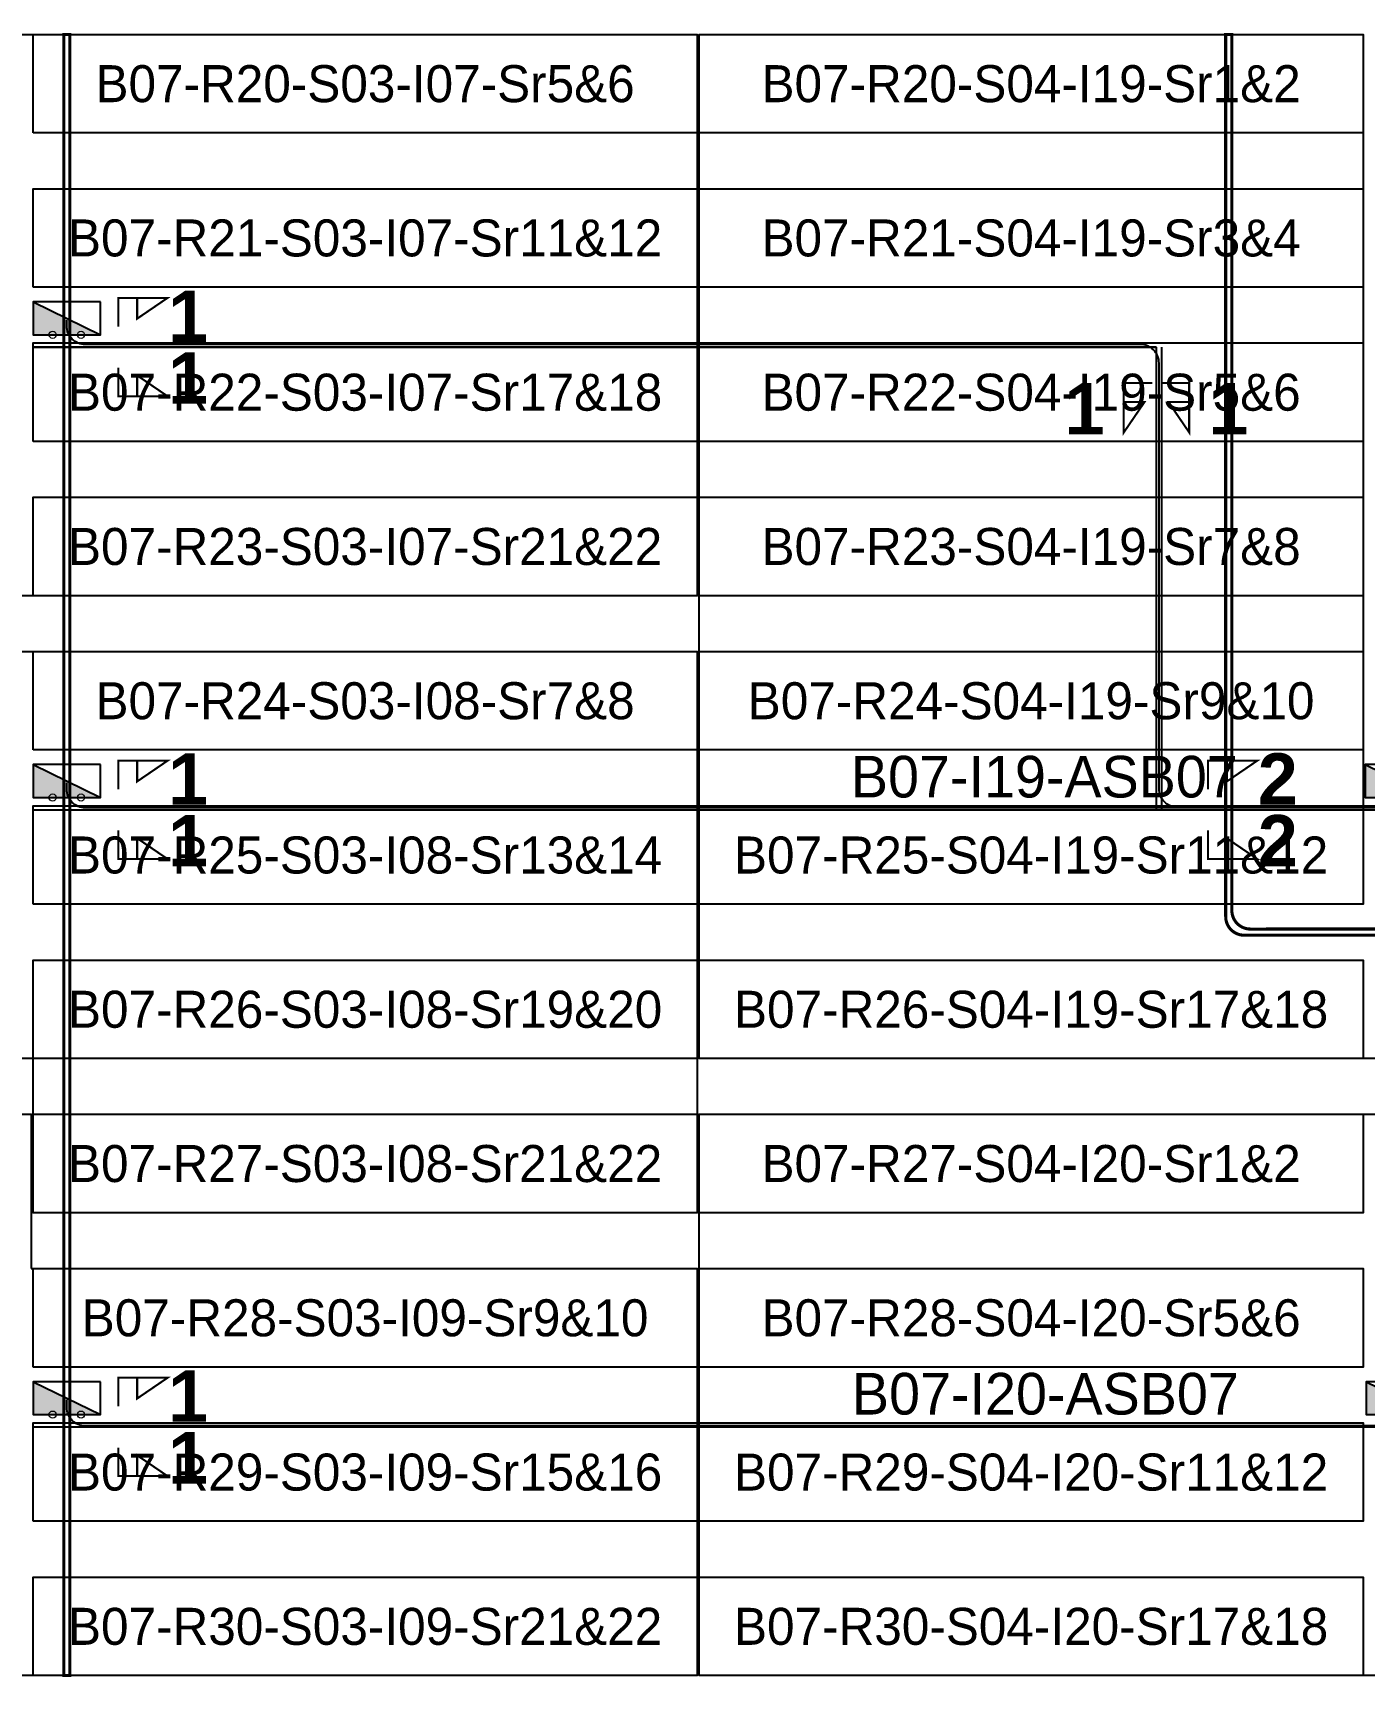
# Model space of a CAD drawing. Header units: metres. Extents: x 532315 to 532639, y 2674519 to 2674914.
# Drawn here: x 532379.4 to 532444.2, y 2674684.2 to 2674764.2 of the extents above; entities that cross this region are included whole.
import ezdxf
from ezdxf.enums import TextEntityAlignment as Align

# ---------------------------------------------------------------- set-up
doc = ezdxf.new("R2010")
doc.units = ezdxf.units.M
doc.header["$MEASUREMENT"] = 0
for name, color, linetype in [('DC Trench BL-07', 40, 'Continuous'), ('E-Inverter Grouping', 2, 'Continuous'), ('Inverter Block-07', 7, 'Continuous'), ('LT Cable(AG) INV to LT Panel BL-07', 2, 'Continuous'), ('Messenger Wire-BL07 (Master Path)', 30, 'Continuous'), ('Messenger Wire-Bl07 (MW Path)', 191, 'Continuous'), ('MMS Table Block-07', 8, 'Continuous'), ('Section Marking BL-07', 2, 'Continuous')]:
    doc.layers.add(name, color=color, linetype=linetype)
doc.layers.add('PILE', color=1, linetype='Continuous', lineweight=15)
doc.styles.add('BoldTextStyle', font='arialbd.ttf')
doc.styles.get("Standard").update_dxf_attribs({"font": 'Adani Regular.ttf'})

# ---------------------------------------------------------------- blocks, each defined once
blk = doc.blocks.new('MMS Table (32.292 x 4.788)')
at = {"color": 0}
blk.add_lwpolyline([(0, -0.002), (0, 4.786), (32.292, 4.786), (32.292, -0.002)], close=True, dxfattribs=at)
at = {"color": 7}
blk.add_attdef('ID1', text='', height=1.8, dxfattribs=at).set_placement((16.146, 2.392), align=Align.MIDDLE_CENTER)
blk = doc.blocks.new('Inverter Block')
h = blk.add_hatch(color=0)
h.dxf.hatch_style = 1
h.paths.add_polyline_path([(-1.456, 2.269), (-1.456, 0.846), (1.456, 0.846)])
at = {"color": 0}
blk.add_lwpolyline([(1.456, 2.269), (-1.456, 2.269), (-1.456, 0.846), (1.456, 0.846)], close=True, dxfattribs=at)
blk.add_lwpolyline([(-1.456, 2.269), (1.456, 0.846)], dxfattribs=at)
at = {"layer": 'PILE'}
for centre in [(-0.613, 0.846), (0.613, 0.846)]:
    blk.add_circle(centre, 0.156, dxfattribs=at)
at = {"color": 7}
blk.add_attdef('ID', (-1.456, 3.006), '', height=1.8, dxfattribs=at)

msp = doc.modelspace()

# ---------------------------------------------------------------- linework, layer by layer
at = {"layer": 'DC Trench BL-07', "color": 40, "const_width": 0.15}
msp.add_lwpolyline([(532381.231, 2674764.075), (532380.931, 2674764.075), (532380.931, 2674684.289), (532381.231, 2674684.289)], close=True, dxfattribs=at)
msp.add_lwpolyline([(532446.015, 2674728.575), (532445.715, 2674728.575), (532445.718, 2674721.485, -0.41425), (532444.818, 2674720.585), (532438.645, 2674720.583, -0.414287), (532437.745, 2674721.483), (532437.745, 2674764.077), (532437.445, 2674764.077), (532437.445, 2674721.183, 0.414284), (532438.345, 2674720.283), (532444.818, 2674720.285, -0.414154), (532445.718, 2674719.385), (532445.734, 2674684.289), (532446.034, 2674684.289)], format="xyb", close=True, dxfattribs=at)
at = {"layer": 'E-Inverter Grouping'}
for points in [[(532411.735, 2674736.791), (532347.051, 2674736.791), (532347.051, 2674744.291), (532314.659, 2674744.291), (532314.659, 2674764.075), (532411.735, 2674764.075)], [(532411.835, 2674764.075), (532444.127, 2674764.075), (532444.127, 2674726.575), (532508.911, 2674726.575), (532508.911, 2674714.291), (532411.835, 2674714.291)], [(532411.735, 2674706.791), (532379.443, 2674706.791), (532379.443, 2674714.291), (532314.659, 2674714.291), (532314.659, 2674741.575), (532346.951, 2674741.575), (532346.951, 2674734.075), (532411.735, 2674734.075)], [(532379.343, 2674704.075), (532411.735, 2674704.075), (532411.735, 2674684.291), (532314.659, 2674684.291), (532314.659, 2674711.575), (532379.343, 2674711.575)], [(532508.911, 2674684.291), (532411.835, 2674684.291), (532411.835, 2674711.575), (532476.519, 2674711.575), (532476.519, 2674704.075), (532508.911, 2674704.075)]]:
    msp.add_lwpolyline(points, close=True, dxfattribs=at)
at = {"layer": 'LT Cable(AG) INV to LT Panel BL-07'}
for points in [[(532471.424, 2674748.033), (532466.933, 2674748.033, 0.033182), (532466.814, 2674748.025), (532464.454, 2674747.71, -0.033182), (532464.335, 2674747.702), (532458.248, 2674747.702, 0.414214), (532457.348, 2674746.802), (532457.348, 2674727.6, -0.034326), (532457.34, 2674727.477), (532457.275, 2674727.01, 0.034326), (532457.267, 2674726.887), (532457.267, 2674726.502), (532435.104, 2674726.502, -0.414214), (532434.204, 2674727.402), (532434.204, 2674748.102, 0.414214), (532433.304, 2674749.002), (532381.982, 2674749.002, -0.414214), (532381.082, 2674749.902), (532381.082, 2674750.188)], [(532471.424, 2674748.008), (532466.934, 2674748.008, 0.033182), (532466.815, 2674748), (532464.456, 2674747.685, -0.033182), (532464.337, 2674747.677), (532458.273, 2674747.677, 0.414214), (532457.373, 2674746.777), (532457.373, 2674727.598, -0.034326), (532457.365, 2674727.475), (532457.3, 2674727.009, 0.034326), (532457.292, 2674726.886), (532457.292, 2674726.477), (532381.982, 2674726.477, -0.414214), (532381.082, 2674727.377), (532381.082, 2674727.688)], [(532472.308, 2674746.789), (532468, 2674746.789, -0.058937), (532467.79, 2674746.814), (532464.502, 2674747.602, 0.058937), (532464.292, 2674747.627), (532458.323, 2674747.627, 0.414214), (532457.423, 2674746.727), (532457.423, 2674727.595, -0.034326), (532457.415, 2674727.471), (532457.35, 2674727.005, 0.034326), (532457.342, 2674726.882), (532457.342, 2674697.327, -0.414214), (532456.442, 2674696.427), (532381.982, 2674696.427, -0.414214), (532381.082, 2674697.327), (532381.082, 2674697.688)]]:
    msp.add_lwpolyline(points, format="xyb", dxfattribs=at)
at = {"layer": 'Messenger Wire-BL07 (Master Path)'}
for points in [[(532379.443, 2674748.877), (532434.079, 2674748.877)], [(532434.079, 2674726.377), (532434.079, 2674748.877)], [(532379.443, 2674726.377), (532457.392, 2674726.377)], [(532379.443, 2674696.377), (532457.392, 2674696.377)]]:
    msp.add_lwpolyline(points, dxfattribs=at)
at = {"layer": 'Messenger Wire-Bl07 (MW Path)', "const_width": 0.1}
for points in [[(532379.443, 2674748.877), (532434.079, 2674748.877)], [(532434.329, 2674726.377), (532434.329, 2674748.877)], [(532379.443, 2674726.377), (532457.392, 2674726.377)], [(532379.443, 2674696.377), (532457.392, 2674696.377)]]:
    msp.add_lwpolyline(points, dxfattribs=at)
at = {"layer": 'Section Marking BL-07', "color": 94, "lineweight": 35, "true_color": 0x00a500, "const_width": 0.1}
for points in [[(532383.582, 2674749.877), (532383.582, 2674751.267), (532385.982, 2674751.267), (532384.502, 2674750.257), (532384.502, 2674751.267)], [(532383.582, 2674747.877), (532383.582, 2674746.487), (532385.982, 2674746.487), (532384.502, 2674747.497), (532384.502, 2674746.487)], [(532433.879, 2674747.127), (532432.489, 2674747.127), (532432.489, 2674744.727), (532433.499, 2674746.207), (532432.489, 2674746.207)], [(532434.279, 2674747.127), (532435.669, 2674747.127), (532435.669, 2674744.727), (532434.659, 2674746.207), (532435.669, 2674746.207)], [(532383.582, 2674727.377), (532383.582, 2674728.767), (532385.982, 2674728.767), (532384.502, 2674727.757), (532384.502, 2674728.767)], [(532436.579, 2674727.377), (532436.579, 2674728.767), (532438.979, 2674728.767), (532437.499, 2674727.757), (532437.499, 2674728.767)], [(532383.582, 2674725.377), (532383.582, 2674723.987), (532385.982, 2674723.987), (532384.502, 2674724.997), (532384.502, 2674723.987)], [(532436.579, 2674725.377), (532436.579, 2674723.987), (532438.979, 2674723.987), (532437.499, 2674724.997), (532437.499, 2674723.987)], [(532383.582, 2674697.377), (532383.582, 2674698.767), (532385.982, 2674698.767), (532384.502, 2674697.757), (532384.502, 2674698.767)], [(532383.582, 2674695.377), (532383.582, 2674693.987), (532385.982, 2674693.987), (532384.502, 2674694.997), (532384.502, 2674693.987)]]:
    msp.add_lwpolyline(points, dxfattribs=at)

# ---------------------------------------------------------------- block references
at = {"layer": 'Inverter Block-07'}
ref = msp.add_blockref('Inverter Block', (532381.082, 2674748.523), dxfattribs=dict(at, xscale=1.124999999976148, yscale=1.124999999976148, zscale=1.124999999976148))
ref.add_attrib('ID', 'B07-I07-ASB07', (532354.432, 2674749.479), dxfattribs={"layer": '0', "color": 7, "height": 2.025})
ref = msp.add_blockref('Inverter Block', (532381.082, 2674726.023), dxfattribs=dict(at, xscale=1.124999999976148, yscale=1.124999999976148, zscale=1.124999999976148))
ref.add_attrib('ID', 'B07-I08-ASB07', (532354.432, 2674726.979), dxfattribs={"layer": '0', "color": 7, "height": 2.025})
ref = msp.add_blockref('Inverter Block', (532445.866, 2674726.023), dxfattribs=dict(at, xscale=1.124999999976148, yscale=1.124999999976148, zscale=1.124999999976148))
ref.add_attrib('ID', 'B07-I19-ASB07', (532419.216, 2674726.979), dxfattribs={"layer": '0', "color": 7, "height": 2.025})
ref = msp.add_blockref('Inverter Block', (532381.082, 2674696.023), dxfattribs=dict(at, xscale=1.124999999976148, yscale=1.124999999976148, zscale=1.124999999976148))
ref.add_attrib('ID', 'B07-I09-ASB04', (532354.432, 2674696.979), dxfattribs={"layer": '0', "color": 7, "height": 2.025})
ref = msp.add_blockref('Inverter Block', (532445.916, 2674696.023), dxfattribs=dict(at, xscale=1.124999999976148, yscale=1.124999999976148, zscale=1.124999999976148))
ref.add_attrib('ID', 'B07-I20-ASB07', (532419.266, 2674696.979), dxfattribs={"layer": '0', "color": 7, "height": 2.025})
at = {"layer": 'MMS Table Block-07'}
for p, values in [((532379.443, 2674759.291), {'ID1': 'B07-R20-S03-I07-Sr5&6'}), ((532411.835, 2674759.291), {'ID1': 'B07-R20-S04-I19-Sr1&2'}), ((532379.443, 2674751.791), {'ID1': 'B07-R21-S03-I07-Sr11&12'}), ((532411.835, 2674751.791), {'ID1': 'B07-R21-S04-I19-Sr3&4'}), ((532379.443, 2674744.291), {'ID1': 'B07-R22-S03-I07-Sr17&18'}), ((532411.835, 2674744.291), {'ID1': 'B07-R22-S04-I19-Sr5&6'}), ((532379.443, 2674736.791), {'ID1': 'B07-R23-S03-I07-Sr21&22'}), ((532411.835, 2674736.791), {'ID1': 'B07-R23-S04-I19-Sr7&8'}), ((532379.443, 2674729.291), {'ID1': 'B07-R24-S03-I08-Sr7&8'}), ((532411.835, 2674729.291), {'ID1': 'B07-R24-S04-I19-Sr9&10'}), ((532379.443, 2674721.791), {'ID1': 'B07-R25-S03-I08-Sr13&14'}), ((532411.835, 2674721.791), {'ID1': 'B07-R25-S04-I19-Sr11&12'}), ((532379.443, 2674714.291), {'ID1': 'B07-R26-S03-I08-Sr19&20'}), ((532411.835, 2674714.291), {'ID1': 'B07-R26-S04-I19-Sr17&18'}), ((532379.443, 2674706.791), {'ID1': 'B07-R27-S03-I08-Sr21&22'}), ((532411.835, 2674706.791), {'ID1': 'B07-R27-S04-I20-Sr1&2'}), ((532379.443, 2674699.291), {'ID1': 'B07-R28-S03-I09-Sr9&10'}), ((532411.835, 2674699.291), {'ID1': 'B07-R28-S04-I20-Sr5&6'}), ((532379.443, 2674691.791), {'ID1': 'B07-R29-S03-I09-Sr15&16'}), ((532411.835, 2674691.791), {'ID1': 'B07-R29-S04-I20-Sr11&12'}), ((532379.443, 2674684.291), {'ID1': 'B07-R30-S03-I09-Sr21&22'}), ((532411.835, 2674684.291), {'ID1': 'B07-R30-S04-I20-Sr17&18'})]:
    msp.add_blockref('MMS Table (32.292 x 4.788)', p, dxfattribs=at).add_auto_attribs(values)

# ---------------------------------------------------------------- texts
at = {"layer": 'Section Marking BL-07', "color": 94, "true_color": 0x00a500, "style": 'BoldTextStyle'}
for s, p in [('1', (532386.982, 2674750.377)), ('1', (532386.982, 2674747.377)), ('1', (532430.579, 2674745.877)), ('1', (532437.579, 2674745.877)), ('1', (532386.982, 2674727.877)), ('2', (532439.979, 2674727.877)), ('1', (532386.982, 2674724.877)), ('2', (532439.979, 2674724.877)), ('1', (532386.982, 2674697.877)), ('1', (532386.982, 2674694.877))]:
    msp.add_text(s, height=2.5, dxfattribs=at).set_placement(p, align=Align.MIDDLE_CENTER)

doc.saveas('drawing.dxf')
